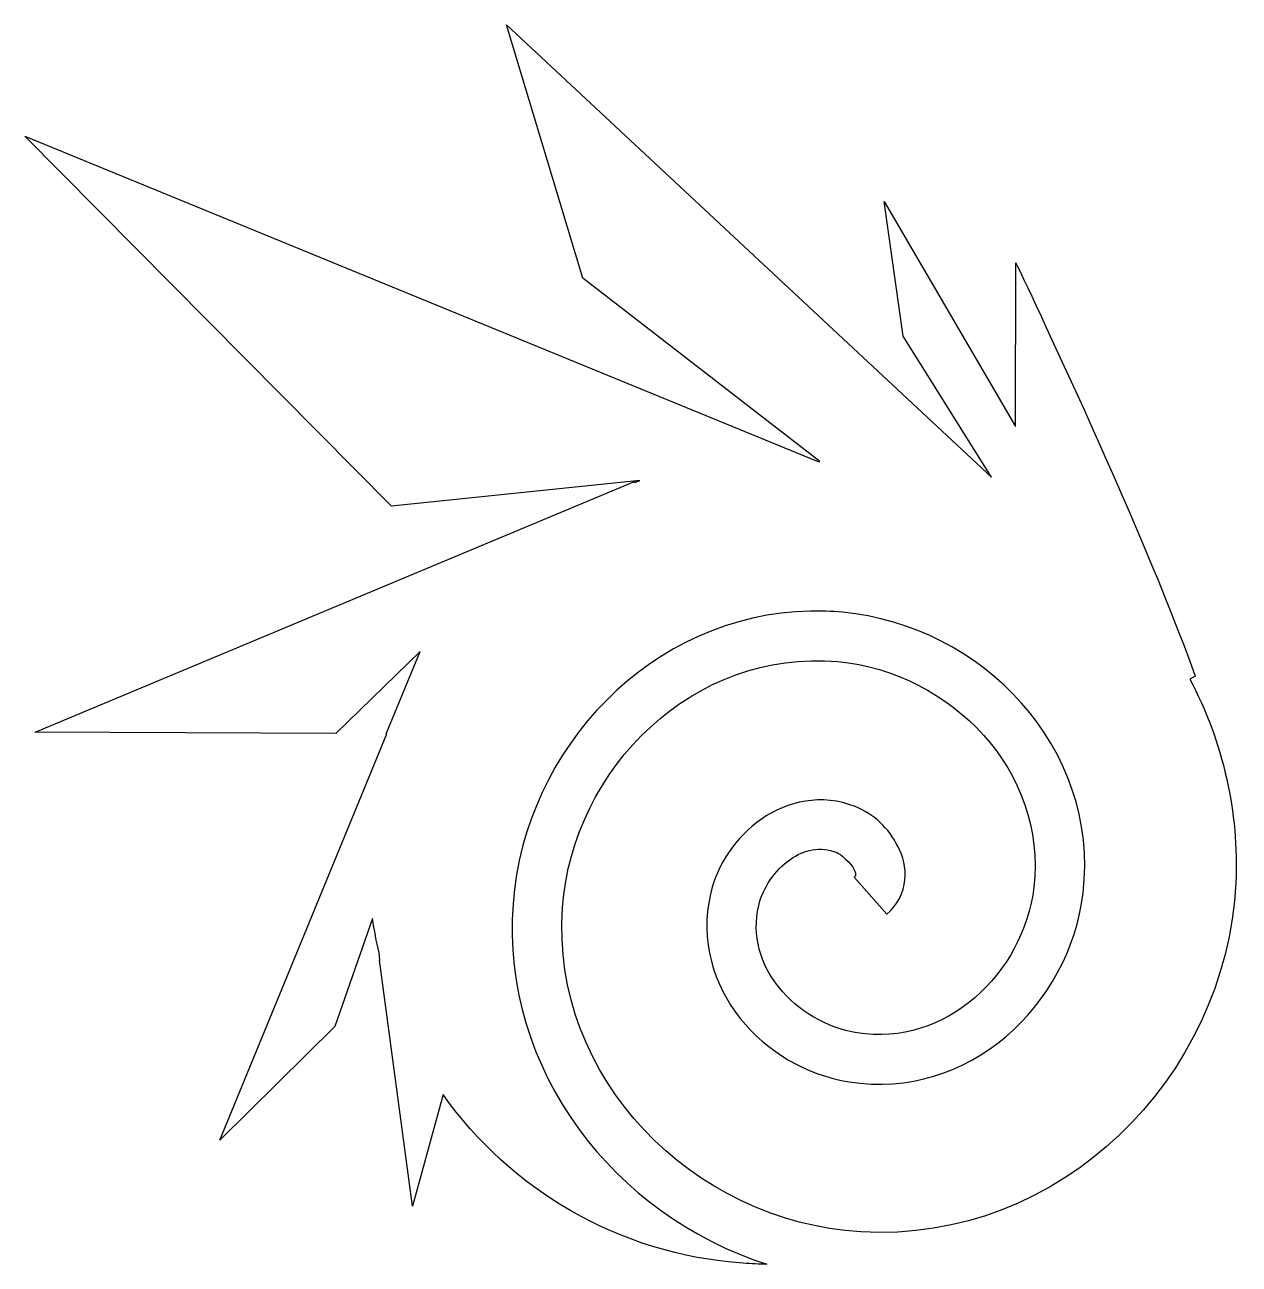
# Model space of a CAD drawing. Header units: centimetres. Extents: x -10.2 to 9.1, y -9.9 to 9.8.
import ezdxf

# ---------------------------------------------------------------- set-up
doc = ezdxf.new("R2010")
doc.units = ezdxf.units.CM
doc.header["$MEASUREMENT"] = 0
doc.layers.add('Layer 1', color=7, linetype='Continuous')

msp = doc.modelspace()

# ---------------------------------------------------------------- linework, layer by layer
at = {"layer": 'Layer 1'}
msp.add_open_spline([(-2.55707, 9.79705), (-2.55707, 9.79705), (-1.34162, 5.76777), (-1.34162, 5.76777), (-1.34162, 5.76777), (-1.34162, 5.76777), (2.42271, 2.85544), (2.42271, 2.85544), (2.42271, 2.85544), (2.40922, 2.85704), (2.39564, 2.85839), (2.38214, 2.85987), (2.38214, 2.85987), (2.38214, 2.85987), (-10.21005, 8.02456), (-10.21005, 8.02456), (-10.21005, 8.02456), (-10.21005, 8.02456), (-4.38328, 2.14618), (-4.38328, 2.14618), (-4.38328, 2.14618), (-4.38328, 2.14618), (-0.43644, 2.5515), (-0.43644, 2.5515), (-0.43644, 2.5515), (-0.46608, 2.54121), (-0.4956, 2.53063), (-0.52499, 2.51996), (-0.52499, 2.51996), (-0.52499, 2.51996), (-0.52499, 2.53569), (-0.52499, 2.53569), (-0.52499, 2.53569), (-0.52499, 2.53569), (-10.04702, -1.44707), (-10.04702, -1.44707), (-10.04702, -1.44707), (-10.04702, -1.44707), (-5.26753, -1.46815), (-5.26753, -1.46815), (-5.26753, -1.46815), (-5.26753, -1.46815), (-3.92984, -0.16529), (-3.92984, -0.16529), (-3.92984, -0.16529), (-3.92984, -0.16529), (-4.46989, -1.47165), (-4.46989, -1.47165), (-4.46989, -1.47165), (-4.46989, -1.47165), (-4.45867, -1.47173), (-4.45867, -1.47173), (-4.45867, -1.47173), (-4.45867, -1.47173), (-7.10876, -7.9325), (-7.10876, -7.9325), (-7.10876, -7.9325), (-7.10876, -7.9325), (-5.28331, -6.12307), (-5.28331, -6.12307), (-5.28331, -6.12307), (-5.28331, -6.12307), (-4.68284, -4.40979), (-4.68284, -4.40979), (-4.68284, -4.40979), (-4.65678, -4.59297), (-4.62313, -4.77395), (-4.58172, -4.95215), (-4.58172, -4.95215), (-4.58172, -4.95215), (-4.56654, -5.07427), (-4.56654, -5.07427), (-4.56654, -5.07427), (-4.56654, -5.07427), (-4.5759, -5.07174), (-4.5759, -5.07174), (-4.5759, -5.07174), (-4.5759, -5.07174), (-4.04787, -8.9781), (-4.04787, -8.9781), (-4.04787, -8.9781), (-4.04787, -8.9781), (-3.56505, -7.20747), (-3.56505, -7.20747), (-3.56505, -7.20747), (-2.49441, -8.71379), (-0.78331, -9.74725), (1.20415, -9.88775), (1.20415, -9.88775), (1.33044, -9.89669), (1.4561, -9.90158), (1.58113, -9.90318), (1.58113, -9.90318), (-0.83286, -9.12586), (-2.64478, -6.8363), (-2.45139, -4.17483), (-2.45139, -4.17483), (-2.27091, -1.6924), (-0.2401, 0.42979), (2.27142, 0.47748), (2.27142, 0.47748), (2.43891, 0.48068), (2.60851, 0.47465), (2.7798, 0.45893), (2.7798, 0.45893), (4.99826, 0.25484), (6.87714, -1.69594), (6.60515, -4.00253), (6.60515, -4.00253), (6.39431, -5.79033), (4.77536, -7.30664), (2.88922, -7.00502), (2.88922, -7.00502), (2.20441, -6.89555), (1.58235, -6.52587), (1.15865, -5.99602), (1.15865, -5.99602), (0.73499, -5.46622), (0.5134, -4.75489), (0.68468, -4.02045), (0.68468, -4.02045), (0.79651, -3.54113), (1.08831, -3.11122), (1.49405, -2.82752), (1.49405, -2.82752), (1.89971, -2.54373), (2.454, -2.41765), (2.9849, -2.62967), (2.9849, -2.62967), (2.9849, -2.62967), (2.98499, -2.62968), (2.98499, -2.62968), (2.98499, -2.62968), (3.28071, -2.74775), (3.51618, -2.96896), (3.66685, -3.26937), (3.66685, -3.26937), (3.74225, -3.41957), (3.79365, -3.59744), (3.77493, -3.79449), (3.77493, -3.79449), (3.75625, -3.9915), (3.6529, -4.19728), (3.4889, -4.34141), (3.4889, -4.34141), (3.4889, -4.34141), (2.96855, -3.74962), (2.96855, -3.74962), (2.96855, -3.74962), (2.99933, -3.72263), (2.98963, -3.72946), (2.99048, -3.71998), (2.99048, -3.71998), (2.99132, -3.71045), (2.98837, -3.67419), (2.96256, -3.62266), (2.96256, -3.62266), (2.91086, -3.51964), (2.7567, -3.38707), (2.69268, -3.36151), (2.69268, -3.36151), (2.42424, -3.25428), (2.18118, -3.3085), (1.94559, -3.47326), (1.94559, -3.47326), (1.70996, -3.63814), (1.51624, -3.92501), (1.45222, -4.19948), (1.45222, -4.19948), (1.33938, -4.68315), (1.47668, -5.13181), (1.77413, -5.50374), (1.77413, -5.50374), (2.07167, -5.87583), (2.53315, -6.15001), (3.01366, -6.22684), (3.01366, -6.22684), (4.41659, -6.45117), (5.66054, -5.28354), (5.82247, -3.91022), (5.82247, -3.91022), (6.03837, -2.07937), (4.50978, -0.49154), (2.70752, -0.32582), (2.70752, -0.32582), (0.43382, -0.1165), (-1.50363, -2.00474), (-1.66547, -4.23184), (-1.66547, -4.23184), (-1.86223, -6.93902), (0.40371, -9.22929), (3.07337, -9.38907), (3.07337, -9.38907), (6.23217, -9.57811), (8.88091, -6.94409), (9.03137, -3.84137), (9.03137, -3.84137), (9.0856, -2.72308), (8.82686, -1.59348), (8.30018, -0.6016), (8.30018, -0.6016), (8.30018, -0.6016), (8.38772, -0.55513), (8.38772, -0.55513), (8.38772, -0.55513), (7.50295, 1.91195), (5.53792, 6.01097), (5.53792, 6.01097), (5.53792, 6.01097), (5.53792, 6.01097), (5.53286, 3.40997), (5.53286, 3.40997), (5.53286, 3.40997), (5.53286, 3.40997), (3.4431, 6.9875), (3.4431, 6.9875), (3.4431, 6.9875), (3.4431, 6.9875), (3.74726, 4.84537), (3.74726, 4.84537), (3.74726, 4.84537), (3.74726, 4.84537), (5.14884, 2.60697), (5.14884, 2.60697), (5.14884, 2.60697), (5.14884, 2.60697), (-2.55707, 9.79705), (-2.55707, 9.79705)], degree=3, knots=[0, 0, 0, 0, 0.01724138, 0.01724138, 0.01724138, 0.01724138, 0.03448276, 0.03448276, 0.03448276, 0.03448276, 0.05172414, 0.05172414, 0.05172414, 0.05172414, 0.06896552, 0.06896552, 0.06896552, 0.06896552, 0.0862069, 0.0862069, 0.0862069, 0.0862069, 0.10344828, 0.10344828, 0.10344828, 0.10344828, 0.12068966, 0.12068966, 0.12068966, 0.12068966, 0.13793103, 0.13793103, 0.13793103, 0.13793103, 0.15517241, 0.15517241, 0.15517241, 0.15517241, 0.17241379, 0.17241379, 0.17241379, 0.17241379, 0.18965517, 0.18965517, 0.18965517, 0.18965517, 0.20689655, 0.20689655, 0.20689655, 0.20689655, 0.22413793, 0.22413793, 0.22413793, 0.22413793, 0.24137931, 0.24137931, 0.24137931, 0.24137931, 0.25862069, 0.25862069, 0.25862069, 0.25862069, 0.27586207, 0.27586207, 0.27586207, 0.27586207, 0.29310345, 0.29310345, 0.29310345, 0.29310345, 0.31034483, 0.31034483, 0.31034483, 0.31034483, 0.32758621, 0.32758621, 0.32758621, 0.32758621, 0.34482759, 0.34482759, 0.34482759, 0.34482759, 0.36206897, 0.36206897, 0.36206897, 0.36206897, 0.37931034, 0.37931034, 0.37931034, 0.37931034, 0.39655172, 0.39655172, 0.39655172, 0.39655172, 0.4137931, 0.4137931, 0.4137931, 0.4137931, 0.43103448, 0.43103448, 0.43103448, 0.43103448, 0.44827586, 0.44827586, 0.44827586, 0.44827586, 0.46551724, 0.46551724, 0.46551724, 0.46551724, 0.48275862, 0.48275862, 0.48275862, 0.48275862, 0.5, 0.5, 0.5, 0.5, 0.51724138, 0.51724138, 0.51724138, 0.51724138, 0.53448276, 0.53448276, 0.53448276, 0.53448276, 0.55172414, 0.55172414, 0.55172414, 0.55172414, 0.56896552, 0.56896552, 0.56896552, 0.56896552, 0.5862069, 0.5862069, 0.5862069, 0.5862069, 0.60344828, 0.60344828, 0.60344828, 0.60344828, 0.62068966, 0.62068966, 0.62068966, 0.62068966, 0.63793103, 0.63793103, 0.63793103, 0.63793103, 0.65517241, 0.65517241, 0.65517241, 0.65517241, 0.67241379, 0.67241379, 0.67241379, 0.67241379, 0.68965517, 0.68965517, 0.68965517, 0.68965517, 0.70689655, 0.70689655, 0.70689655, 0.70689655, 0.72413793, 0.72413793, 0.72413793, 0.72413793, 0.74137931, 0.74137931, 0.74137931, 0.74137931, 0.75862069, 0.75862069, 0.75862069, 0.75862069, 0.77586207, 0.77586207, 0.77586207, 0.77586207, 0.79310345, 0.79310345, 0.79310345, 0.79310345, 0.81034483, 0.81034483, 0.81034483, 0.81034483, 0.82758621, 0.82758621, 0.82758621, 0.82758621, 0.84482759, 0.84482759, 0.84482759, 0.84482759, 0.86206897, 0.86206897, 0.86206897, 0.86206897, 0.87931034, 0.87931034, 0.87931034, 0.87931034, 0.89655172, 0.89655172, 0.89655172, 0.89655172, 0.9137931, 0.9137931, 0.9137931, 0.9137931, 0.93103448, 0.93103448, 0.93103448, 0.93103448, 0.94827586, 0.94827586, 0.94827586, 0.94827586, 0.96551724, 0.96551724, 0.96551724, 0.96551724, 1, 1, 1, 1], dxfattribs=at)

doc.saveas('drawing.dxf')
